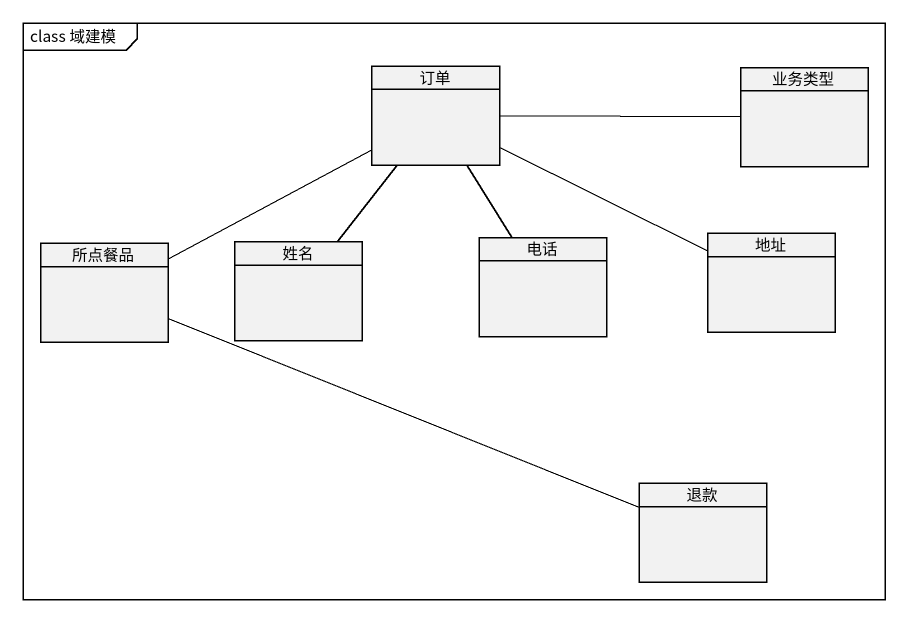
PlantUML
@startuml
mainframe class 域建模
hide circle
hide empty members
class 订单
class 业务类型
class 所点餐品
class 姓名
class 电话
class 地址
class 退款
订单 -right- 业务类型
订单 -left- 所点餐品
订单 -- 姓名
订单 -- 电话
订单 -right- 地址
所点餐品 -right- 退款
@enduml
